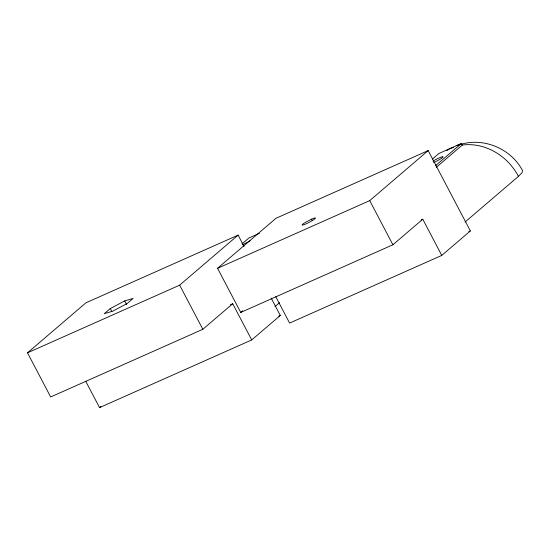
<?xml version="1.0" encoding="UTF-8"?>
<svg xmlns="http://www.w3.org/2000/svg" width="550" height="550" viewBox="0 0 550 550"><rect width="100%" height="100%" fill="white"/><g stroke="black" fill="none" stroke-linecap="round" stroke-linejoin="round"><path stroke-width="0.82" d="M465.046 222.062L518.451 176.357L522.081 172.645L522.5 170.5C511.246 148.988 484.055 137.246 460.859 144.361M85.697 381.212L99.557 407.605L251.714 339.934L232.705 303.731L202.833 329.299L50.676 396.969L27.5 352.825L85.951 302.796L238.109 235.125L244.083 246.496M110.275 308.564L104.28 313.692L112.709 311.176L127.126 303.531L133.114 298.403L124.692 300.919L110.275 308.564L111.822 311.506M27.5 352.825L179.657 285.154L238.109 235.125M241.966 243.925L248.944 237.951L259.428 233.289M441.767 255.406L422.764 219.209L392.893 244.771L240.735 312.441L217.559 268.297L276.011 218.274L428.168 150.597L470.353 230.945L441.767 255.406L289.609 323.077L275.756 296.684M99.557 407.605L100.856 406.491M217.559 268.297L369.717 200.626L428.168 150.597M240.735 312.441L242.681 310.778M432.486 158.998L438.996 153.422L461.471 143.433L462.316 145.042A53.749 47.059 49.4 0 1 518.451 176.357M435.421 165.729L461.471 143.433M436.267 167.338L462.316 145.042M274.986 306.591L279.544 302.686M251.714 339.934L280.294 315.473L271.143 298.038M446.772 150.631L450.237 148.431L453.454 147.524M242.639 244.805L250.106 240.852M311.52 219.154L304.865 222.681A7.535 0.921 -27.7 0 0 304.074 224.668A7.535 0.921 -27.7 0 0 314.27 219.264A7.535 0.921 -27.7 0 0 311.52 219.154L312.311 220.653M230.354 304.782L232.705 303.731M421.197 219.904L422.764 219.209M278.74 316.168L280.294 315.473M468.793 231.639L470.353 230.945M456.191 145.667L459.298 144.794M369.717 200.626L392.893 244.771M179.657 285.154L202.833 329.299M124.692 300.919L126.624 304.597M433.008 161.123A7.535 0.921 -27.7 0 1 443.08 156.771A7.535 0.921 -27.7 0 1 433.641 162.628"/></g></svg>
